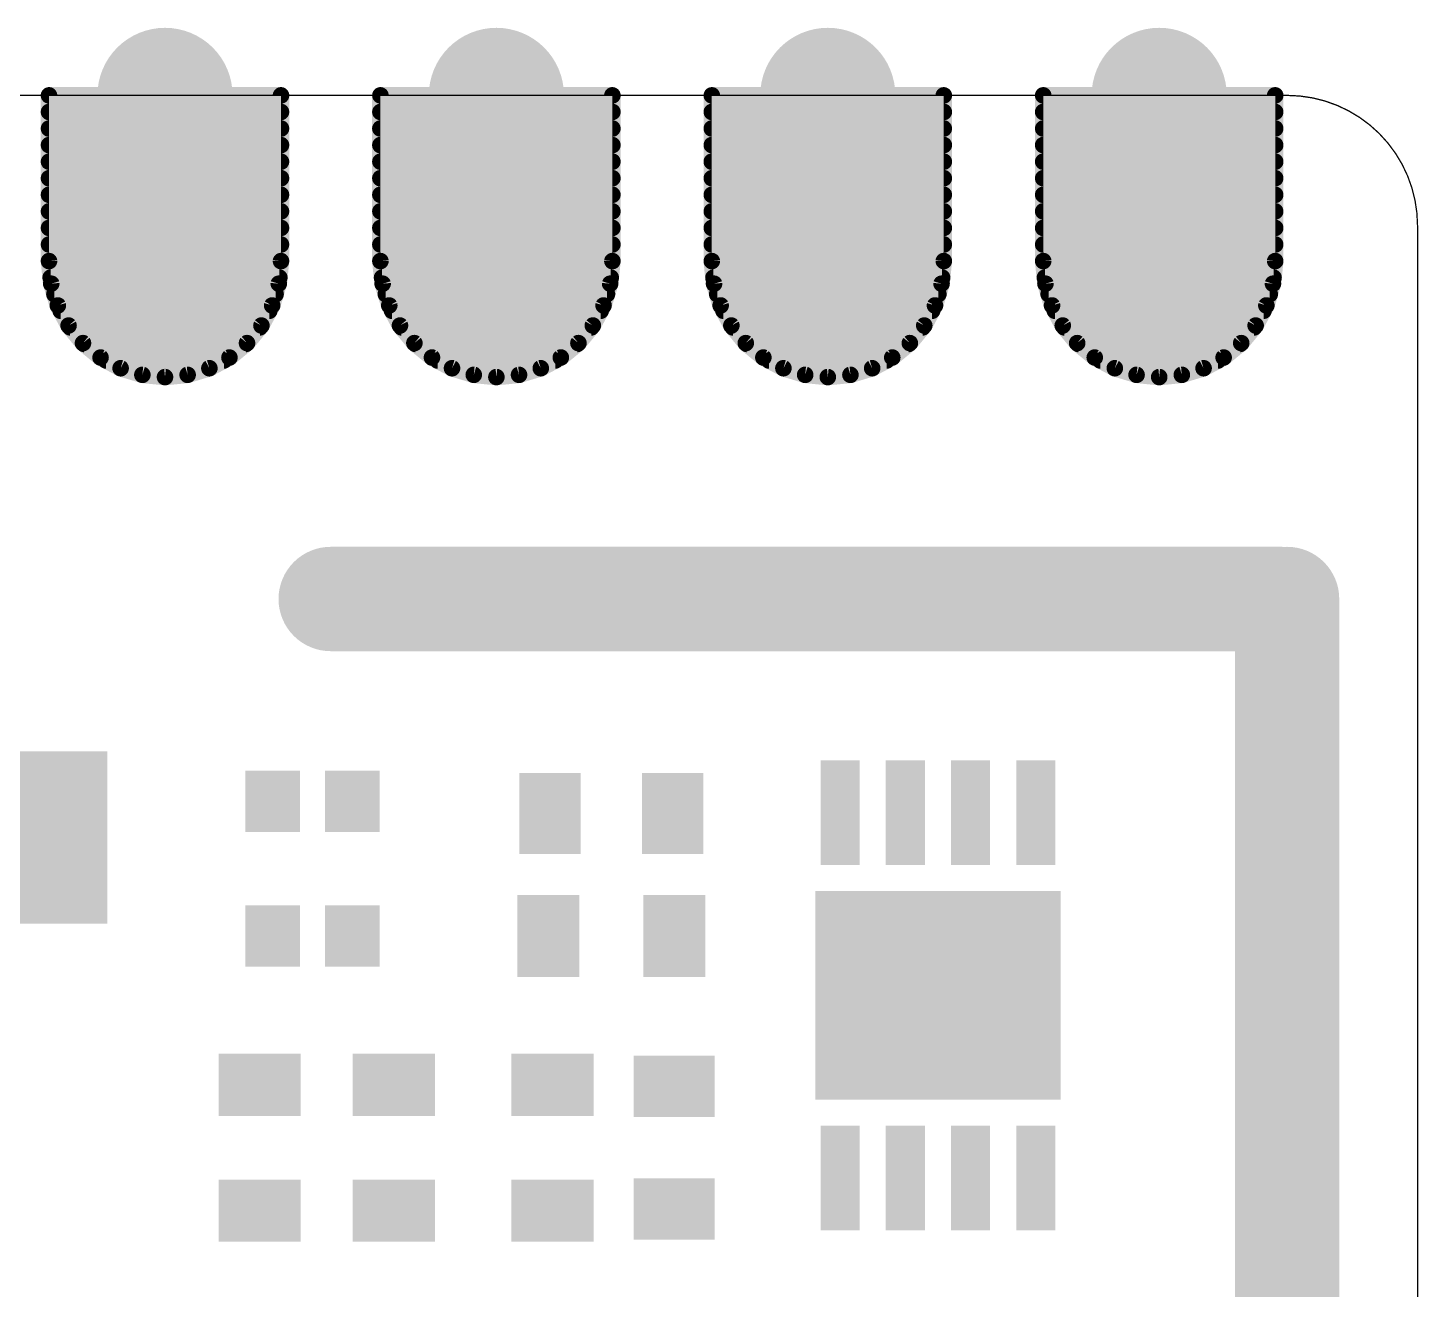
# Model space of a CAD drawing. Extents: x 0 to 35, y -0.5 to 23.4.
# Drawn here: x 24.35 to 35.01, y 13.71 to 23.38 of the extents above; entities that cross this region are included whole.
import ezdxf

# ---------------------------------------------------------------- set-up
doc = ezdxf.new("R2010")
doc.units = 0
for name, color, linetype in [('17', 110, 'CONTINUOUS'), ('20', 31, 'CONTINUOUS'), ('29', 253, 'CONTINUOUS')]:
    doc.layers.add(name, color=color, linetype=linetype)

# ---------------------------------------------------------------- blocks, each defined once
blk = doc.blocks.new('RECT')
blk.add_solid([(-0.5, -0.5), (0.5, -0.5), (-0.5, 0.5), (0.5, 0.5)])
blk = doc.blocks.new('ROUNDP')
at = {"const_width": 0.5}
blk.add_lwpolyline([(0, -0.25, 1), (0, 0.25, 1), (0, -0.25)], format="xyb", dxfattribs=at)

msp = doc.modelspace()

# ---------------------------------------------------------------- linework, layer by layer
at = {"layer": '20', "const_width": 0.01}
for points in [[(1, 22.86), (34, 22.86)], [(35, 21.86), (35, 1)]]:
    msp.add_lwpolyline(points, dxfattribs=at)
at = {"layer": '20'}
for points, const_width in [([(35, 21.86, 0.4142), (34, 22.86)], 0.01), ([(34, 22.8625, 1), (34, 22.8575)], 0.005), ([(34, 22.8575, 1), (34, 22.8625)], 0.005), ([(35.0025, 21.86, 1), (34.9975, 21.86)], 0.005), ([(34.9975, 21.86, 1), (35.0025, 21.86)], 0.005)]:
    msp.add_lwpolyline(points, format="xyb", dxfattribs=dict(at, const_width=const_width))
at = {"layer": '29'}
for points, const_width in [([(24.511, 22.86), (24.511, 21.59)], 0.127), ([(26.289, 22.86), (24.511, 22.86)], 0.127), ([(26.289, 21.59), (26.289, 22.86)], 0.127), ([(27.051, 22.86), (27.051, 21.59)], 0.127), ([(28.829, 22.86), (27.051, 22.86)], 0.127), ([(28.829, 21.59), (28.829, 22.86)], 0.127), ([(29.591, 22.86), (29.591, 21.59)], 0.127), ([(31.369, 22.86), (29.591, 22.86)], 0.127), ([(31.369, 21.59), (31.369, 22.86)], 0.127), ([(32.131, 22.86), (32.131, 21.59)], 0.127), ([(33.909, 22.86), (32.131, 22.86)], 0.127), ([(33.909, 21.59), (33.909, 22.86)], 0.127), ([(24.511, 22.733), (26.289, 22.733)], 0.127), ([(27.051, 22.733), (28.829, 22.733)], 0.127), ([(29.591, 22.733), (31.369, 22.733)], 0.127), ([(32.131, 22.733), (33.909, 22.733)], 0.127), ([(24.511, 22.606), (26.289, 22.606)], 0.127), ([(27.051, 22.606), (28.829, 22.606)], 0.127), ([(29.591, 22.606), (31.369, 22.606)], 0.127), ([(32.131, 22.606), (33.909, 22.606)], 0.127), ([(24.511, 22.479), (26.289, 22.479)], 0.127), ([(27.051, 22.479), (28.829, 22.479)], 0.127), ([(29.591, 22.479), (31.369, 22.479)], 0.127), ([(32.131, 22.479), (33.909, 22.479)], 0.127), ([(24.511, 22.352), (26.289, 22.352)], 0.127), ([(27.051, 22.352), (28.829, 22.352)], 0.127), ([(29.591, 22.352), (31.369, 22.352)], 0.127), ([(32.131, 22.352), (33.909, 22.352)], 0.127), ([(24.511, 22.225), (26.289, 22.225)], 0.127), ([(27.051, 22.225), (28.829, 22.225)], 0.127), ([(29.591, 22.225), (31.369, 22.225)], 0.127), ([(32.131, 22.225), (33.909, 22.225)], 0.127), ([(24.511, 22.098), (26.289, 22.098)], 0.127), ([(27.051, 22.098), (28.829, 22.098)], 0.127), ([(29.591, 22.098), (31.369, 22.098)], 0.127), ([(32.131, 22.098), (33.909, 22.098)], 0.127), ([(24.511, 21.971), (26.289, 21.971)], 0.127), ([(27.051, 21.971), (28.829, 21.971)], 0.127), ([(29.591, 21.971), (31.369, 21.971)], 0.127), ([(32.131, 21.971), (33.909, 21.971)], 0.127), ([(24.511, 21.844), (26.289, 21.844)], 0.127), ([(27.051, 21.844), (28.829, 21.844)], 0.127), ([(29.591, 21.844), (31.369, 21.844)], 0.127), ([(32.131, 21.844), (33.909, 21.844)], 0.127), ([(24.511, 21.717), (26.289, 21.717)], 0.127), ([(27.051, 21.717), (28.829, 21.717)], 0.127), ([(29.591, 21.717), (31.369, 21.717)], 0.127), ([(32.131, 21.717), (33.909, 21.717)], 0.127), ([(24.511, 21.59), (24.5281, 21.4166)], 0.127), ([(24.511, 21.59), (26.289, 21.59)], 0.127), ([(26.2719, 21.4166), (26.289, 21.59)], 0.127), ([(27.051, 21.59), (27.0681, 21.4166)], 0.127), ([(27.051, 21.59), (28.829, 21.59)], 0.127), ([(28.8119, 21.4166), (28.829, 21.59)], 0.127), ([(29.591, 21.59), (29.6081, 21.4166)], 0.127), ([(29.591, 21.59), (31.369, 21.59)], 0.127), ([(31.3519, 21.4166), (31.369, 21.59)], 0.127), ([(32.131, 21.59), (32.1481, 21.4166)], 0.127), ([(32.131, 21.59), (33.909, 21.59)], 0.127), ([(33.8919, 21.4166), (33.909, 21.59)], 0.127), ([(24.5235, 21.463), (26.2765, 21.463)], 0.127), ([(27.0635, 21.463), (28.8165, 21.463)], 0.127), ([(29.6035, 21.463), (31.3565, 21.463)], 0.127), ([(32.1435, 21.463), (33.8965, 21.463)], 0.127), ([(24.5281, 21.4166), (24.5787, 21.2498)], 0.127), ([(26.2213, 21.2498), (26.2719, 21.4166)], 0.127), ([(27.0681, 21.4166), (27.1187, 21.2498)], 0.127), ([(28.7613, 21.2498), (28.8119, 21.4166)], 0.127), ([(29.6081, 21.4166), (29.6587, 21.2498)], 0.127), ([(31.3013, 21.2498), (31.3519, 21.4166)], 0.127), ([(32.1481, 21.4166), (32.1987, 21.2498)], 0.127), ([(33.8413, 21.2498), (33.8919, 21.4166)], 0.127), ([(24.5525, 21.336), (26.2475, 21.336)], 0.127), ([(24.5787, 21.2498), (24.6608, 21.0961)], 0.127), ([(26.1392, 21.0961), (26.2213, 21.2498)], 0.127), ([(27.0925, 21.336), (28.7875, 21.336)], 0.127), ([(27.1187, 21.2498), (27.2008, 21.0961)], 0.127), ([(28.6792, 21.0961), (28.7613, 21.2498)], 0.127), ([(29.6325, 21.336), (31.3275, 21.336)], 0.127), ([(29.6587, 21.2498), (29.7408, 21.0961)], 0.127), ([(31.2192, 21.0961), (31.3013, 21.2498)], 0.127), ([(32.1725, 21.336), (33.8675, 21.336)], 0.127), ([(32.1987, 21.2498), (32.2808, 21.0961)], 0.127), ([(33.7592, 21.0961), (33.8413, 21.2498)], 0.127), ([(24.6005, 21.209), (26.1995, 21.209)], 0.127), ([(27.1405, 21.209), (28.7395, 21.209)], 0.127), ([(29.6805, 21.209), (31.2795, 21.209)], 0.127), ([(32.2205, 21.209), (33.8195, 21.209)], 0.127), ([(24.6608, 21.0961), (24.7714, 20.9614)], 0.127), ([(24.6724, 21.082), (26.1276, 21.082)], 0.127), ([(26.0286, 20.9614), (26.1392, 21.0961)], 0.127), ([(27.2008, 21.0961), (27.3114, 20.9614)], 0.127), ([(27.2124, 21.082), (28.6676, 21.082)], 0.127), ([(28.5686, 20.9614), (28.6792, 21.0961)], 0.127), ([(29.7408, 21.0961), (29.8514, 20.9614)], 0.127), ([(29.7524, 21.082), (31.2076, 21.082)], 0.127), ([(31.1086, 20.9614), (31.2192, 21.0961)], 0.127), ([(32.2808, 21.0961), (32.3914, 20.9614)], 0.127), ([(32.2924, 21.082), (33.7476, 21.082)], 0.127), ([(33.6486, 20.9614), (33.7592, 21.0961)], 0.127), ([(24.7714, 20.9614), (24.9061, 20.8508)], 0.127), ([(24.7792, 20.955), (26.0208, 20.955)], 0.127), ([(25.8939, 20.8508), (26.0286, 20.9614)], 0.127), ([(27.3114, 20.9614), (27.4461, 20.8508)], 0.127), ([(27.3192, 20.955), (28.5608, 20.955)], 0.127), ([(28.4339, 20.8508), (28.5686, 20.9614)], 0.127), ([(29.8514, 20.9614), (29.9861, 20.8508)], 0.127), ([(29.8592, 20.955), (31.1008, 20.955)], 0.127), ([(30.9739, 20.8508), (31.1086, 20.9614)], 0.127), ([(32.3914, 20.9614), (32.5261, 20.8508)], 0.127), ([(32.3992, 20.955), (33.6408, 20.955)], 0.127), ([(33.5139, 20.8508), (33.6486, 20.9614)], 0.127), ([(24.9061, 20.8508), (25.0598, 20.7687)], 0.127), ([(24.9488, 20.828), (25.8512, 20.828)], 0.127), ([(25.7402, 20.7687), (25.8939, 20.8508)], 0.127), ([(27.4461, 20.8508), (27.5998, 20.7687)], 0.127), ([(27.4888, 20.828), (28.3912, 20.828)], 0.127), ([(28.2802, 20.7687), (28.4339, 20.8508)], 0.127), ([(29.9861, 20.8508), (30.1398, 20.7687)], 0.127), ([(30.0288, 20.828), (30.9312, 20.828)], 0.127), ([(30.8202, 20.7687), (30.9739, 20.8508)], 0.127), ([(32.5261, 20.8508), (32.6798, 20.7687)], 0.127), ([(32.5688, 20.828), (33.4712, 20.828)], 0.127), ([(33.3602, 20.7687), (33.5139, 20.8508)], 0.127), ([(25.0598, 20.7687), (25.2266, 20.7181)], 0.127), ([(25.2266, 20.7181), (25.4, 20.701)], 0.127), ([(25.4, 20.701), (25.5734, 20.7181)], 0.127), ([(25.5734, 20.7181), (25.7402, 20.7687)], 0.127), ([(27.5998, 20.7687), (27.7666, 20.7181)], 0.127), ([(27.7666, 20.7181), (27.94, 20.701)], 0.127), ([(27.94, 20.701), (28.1134, 20.7181)], 0.127), ([(28.1134, 20.7181), (28.2802, 20.7687)], 0.127), ([(30.1398, 20.7687), (30.3066, 20.7181)], 0.127), ([(30.3066, 20.7181), (30.48, 20.701)], 0.127), ([(30.48, 20.701), (30.6534, 20.7181)], 0.127), ([(30.6534, 20.7181), (30.8202, 20.7687)], 0.127), ([(32.6798, 20.7687), (32.8466, 20.7181)], 0.127), ([(32.8466, 20.7181), (33.02, 20.701)], 0.127), ([(33.02, 20.701), (33.1934, 20.7181)], 0.127), ([(33.1934, 20.7181), (33.3602, 20.7687)], 0.127), ([(26.67, 19), (33.9598, 19)], 0.8), ([(34, 19), (34, 3.86)], 0.8)]:
    msp.add_lwpolyline(points, dxfattribs=dict(at, const_width=const_width))
for points, const_width in [([(24.5428, 22.86, 1), (24.4793, 22.86)], 0.0635), ([(24.511, 22.8917, 1), (24.511, 22.8283)], 0.0635), ([(26.3208, 22.86, 1), (26.2573, 22.86)], 0.0635), ([(26.289, 22.8283, 1), (26.289, 22.8917)], 0.0635), ([(27.051, 22.8917, 1), (27.051, 22.8283)], 0.0635), ([(27.0828, 22.86, 1), (27.0193, 22.86)], 0.0635), ([(28.8607, 22.86, 1), (28.7973, 22.86)], 0.0635), ([(28.829, 22.8283, 1), (28.829, 22.8917)], 0.0635), ([(29.6227, 22.86, 1), (29.5593, 22.86)], 0.0635), ([(29.591, 22.8917, 1), (29.591, 22.8283)], 0.0635), ([(31.4007, 22.86, 1), (31.3373, 22.86)], 0.0635), ([(31.369, 22.8283, 1), (31.369, 22.8917)], 0.0635), ([(32.1628, 22.86, 1), (32.0992, 22.86)], 0.0635), ([(32.131, 22.8917, 1), (32.131, 22.8283)], 0.0635), ([(33.9408, 22.86, 1), (33.8772, 22.86)], 0.0635), ([(33.909, 22.8283, 1), (33.909, 22.8917)], 0.0635), ([(24.511, 22.7647, 1), (24.511, 22.7013)], 0.0635), ([(26.289, 22.7013, 1), (26.289, 22.7647)], 0.0635), ([(27.051, 22.7647, 1), (27.051, 22.7013)], 0.0635), ([(28.829, 22.7013, 1), (28.829, 22.7647)], 0.0635), ([(29.591, 22.7647, 1), (29.591, 22.7013)], 0.0635), ([(31.369, 22.7013, 1), (31.369, 22.7647)], 0.0635), ([(32.131, 22.7647, 1), (32.131, 22.7013)], 0.0635), ([(33.909, 22.7013, 1), (33.909, 22.7647)], 0.0635), ([(24.511, 22.6378, 1), (24.511, 22.5743)], 0.0635), ([(26.289, 22.5743, 1), (26.289, 22.6378)], 0.0635), ([(27.051, 22.6378, 1), (27.051, 22.5743)], 0.0635), ([(28.829, 22.5743, 1), (28.829, 22.6378)], 0.0635), ([(29.591, 22.6378, 1), (29.591, 22.5743)], 0.0635), ([(31.369, 22.5743, 1), (31.369, 22.6378)], 0.0635), ([(32.131, 22.6378, 1), (32.131, 22.5743)], 0.0635), ([(33.909, 22.5743, 1), (33.909, 22.6378)], 0.0635), ([(24.511, 22.5108, 1), (24.511, 22.4473)], 0.0635), ([(26.289, 22.4473, 1), (26.289, 22.5108)], 0.0635), ([(27.051, 22.5108, 1), (27.051, 22.4473)], 0.0635), ([(28.829, 22.4473, 1), (28.829, 22.5108)], 0.0635), ([(29.591, 22.5108, 1), (29.591, 22.4473)], 0.0635), ([(31.369, 22.4473, 1), (31.369, 22.5108)], 0.0635), ([(32.131, 22.5108, 1), (32.131, 22.4473)], 0.0635), ([(33.909, 22.4473, 1), (33.909, 22.5108)], 0.0635), ([(24.511, 22.3837, 1), (24.511, 22.3203)], 0.0635), ([(26.289, 22.3203, 1), (26.289, 22.3837)], 0.0635), ([(27.051, 22.3837, 1), (27.051, 22.3203)], 0.0635), ([(28.829, 22.3203, 1), (28.829, 22.3837)], 0.0635), ([(29.591, 22.3837, 1), (29.591, 22.3203)], 0.0635), ([(31.369, 22.3203, 1), (31.369, 22.3837)], 0.0635), ([(32.131, 22.3837, 1), (32.131, 22.3203)], 0.0635), ([(33.909, 22.3203, 1), (33.909, 22.3837)], 0.0635), ([(24.511, 22.2568, 1), (24.511, 22.1933)], 0.0635), ([(26.289, 22.1933, 1), (26.289, 22.2568)], 0.0635), ([(27.051, 22.2568, 1), (27.051, 22.1933)], 0.0635), ([(28.829, 22.1933, 1), (28.829, 22.2568)], 0.0635), ([(29.591, 22.2568, 1), (29.591, 22.1933)], 0.0635), ([(31.369, 22.1933, 1), (31.369, 22.2568)], 0.0635), ([(32.131, 22.2568, 1), (32.131, 22.1933)], 0.0635), ([(33.909, 22.1933, 1), (33.909, 22.2568)], 0.0635), ([(24.511, 22.1298, 1), (24.511, 22.0663)], 0.0635), ([(26.289, 22.0663, 1), (26.289, 22.1298)], 0.0635), ([(27.051, 22.1298, 1), (27.051, 22.0663)], 0.0635), ([(28.829, 22.0663, 1), (28.829, 22.1298)], 0.0635), ([(29.591, 22.1298, 1), (29.591, 22.0663)], 0.0635), ([(31.369, 22.0663, 1), (31.369, 22.1298)], 0.0635), ([(32.131, 22.1298, 1), (32.131, 22.0663)], 0.0635), ([(33.909, 22.0663, 1), (33.909, 22.1298)], 0.0635), ([(24.511, 22.0027, 1), (24.511, 21.9393)], 0.0635), ([(26.289, 21.9393, 1), (26.289, 22.0027)], 0.0635), ([(27.051, 22.0027, 1), (27.051, 21.9393)], 0.0635), ([(28.829, 21.9393, 1), (28.829, 22.0027)], 0.0635), ([(29.591, 22.0027, 1), (29.591, 21.9393)], 0.0635), ([(31.369, 21.9393, 1), (31.369, 22.0027)], 0.0635), ([(32.131, 22.0027, 1), (32.131, 21.9393)], 0.0635), ([(33.909, 21.9393, 1), (33.909, 22.0027)], 0.0635), ([(24.511, 21.8758, 1), (24.511, 21.8123)], 0.0635), ([(26.289, 21.8123, 1), (26.289, 21.8758)], 0.0635), ([(27.051, 21.8758, 1), (27.051, 21.8123)], 0.0635), ([(28.829, 21.8123, 1), (28.829, 21.8758)], 0.0635), ([(29.591, 21.8758, 1), (29.591, 21.8123)], 0.0635), ([(31.369, 21.8123, 1), (31.369, 21.8758)], 0.0635), ([(32.131, 21.8758, 1), (32.131, 21.8123)], 0.0635), ([(33.909, 21.8123, 1), (33.909, 21.8758)], 0.0635), ([(24.511, 21.7488, 1), (24.511, 21.6853)], 0.0635), ([(26.289, 21.6853, 1), (26.289, 21.7488)], 0.0635), ([(27.051, 21.7488, 1), (27.051, 21.6853)], 0.0635), ([(28.829, 21.6853, 1), (28.829, 21.7488)], 0.0635), ([(29.591, 21.7488, 1), (29.591, 21.6853)], 0.0635), ([(31.369, 21.6853, 1), (31.369, 21.7488)], 0.0635), ([(32.131, 21.7488, 1), (32.131, 21.6853)], 0.0635), ([(33.909, 21.6853, 1), (33.909, 21.7488)], 0.0635), ([(24.5426, 21.5931, 1), (24.4794, 21.5869)], 0.0635), ([(24.511, 21.6217, 1), (24.511, 21.5583)], 0.0635), ([(26.3206, 21.5869, 1), (26.2574, 21.5931)], 0.0635), ([(26.289, 21.5583, 1), (26.289, 21.6217)], 0.0635), ([(27.0826, 21.5931, 1), (27.0194, 21.5869)], 0.0635), ([(27.051, 21.6217, 1), (27.051, 21.5583)], 0.0635), ([(28.8606, 21.5869, 1), (28.7974, 21.5931)], 0.0635), ([(28.829, 21.5583, 1), (28.829, 21.6217)], 0.0635), ([(29.6226, 21.5931, 1), (29.5594, 21.5869)], 0.0635), ([(29.591, 21.6217, 1), (29.591, 21.5583)], 0.0635), ([(31.4006, 21.5869, 1), (31.3374, 21.5931)], 0.0635), ([(31.369, 21.5583, 1), (31.369, 21.6217)], 0.0635), ([(32.1626, 21.5931, 1), (32.0994, 21.5869)], 0.0635), ([(32.131, 21.6217, 1), (32.131, 21.5583)], 0.0635), ([(33.9406, 21.5869, 1), (33.8774, 21.5931)], 0.0635), ([(33.909, 21.5583, 1), (33.909, 21.6217)], 0.0635), ([(24.4793, 21.59, 1), (24.5428, 21.59)], 0.0635), ([(24.5235, 21.4947, 1), (24.5235, 21.4313)], 0.0635), ([(26.2573, 21.59, 1), (26.3208, 21.59)], 0.0635), ([(26.2765, 21.4313, 1), (26.2765, 21.4947)], 0.0635), ([(27.0193, 21.59, 1), (27.0828, 21.59)], 0.0635), ([(27.0635, 21.4947, 1), (27.0635, 21.4313)], 0.0635), ([(28.7973, 21.59, 1), (28.8607, 21.59)], 0.0635), ([(28.8165, 21.4313, 1), (28.8165, 21.4947)], 0.0635), ([(29.5593, 21.59, 1), (29.6227, 21.59)], 0.0635), ([(29.6035, 21.4947, 1), (29.6035, 21.4313)], 0.0635), ([(31.3373, 21.59, 1), (31.4007, 21.59)], 0.0635), ([(31.3565, 21.4313, 1), (31.3565, 21.4947)], 0.0635), ([(32.0992, 21.59, 1), (32.1628, 21.59)], 0.0635), ([(32.1435, 21.4947, 1), (32.1435, 21.4313)], 0.0635), ([(33.8772, 21.59, 1), (33.9408, 21.59)], 0.0635), ([(33.8965, 21.4313, 1), (33.8965, 21.4947)], 0.0635), ([(24.5585, 21.4258, 1), (24.4977, 21.4073)], 0.0635), ([(24.4965, 21.4135, 1), (24.5597, 21.4197)], 0.0635), ([(26.2403, 21.4197, 1), (26.3035, 21.4135)], 0.0635), ([(26.3023, 21.4073, 1), (26.2415, 21.4258)], 0.0635), ([(27.0985, 21.4258, 1), (27.0377, 21.4073)], 0.0635), ([(27.0365, 21.4135, 1), (27.0997, 21.4197)], 0.0635), ([(28.7803, 21.4197, 1), (28.8435, 21.4135)], 0.0635), ([(28.8423, 21.4073, 1), (28.7815, 21.4258)], 0.0635), ([(29.6385, 21.4258, 1), (29.5777, 21.4073)], 0.0635), ([(29.5765, 21.4135, 1), (29.6397, 21.4197)], 0.0635), ([(31.3203, 21.4197, 1), (31.3835, 21.4135)], 0.0635), ([(31.3823, 21.4073, 1), (31.3215, 21.4258)], 0.0635), ([(32.1785, 21.4258, 1), (32.1177, 21.4073)], 0.0635), ([(32.1165, 21.4135, 1), (32.1797, 21.4197)], 0.0635), ([(33.8603, 21.4197, 1), (33.9235, 21.4135)], 0.0635), ([(33.9223, 21.4073, 1), (33.8615, 21.4258)], 0.0635), ([(24.5525, 21.3678, 1), (24.5525, 21.3043)], 0.0635), ([(24.6067, 21.2648, 1), (24.5507, 21.2348)], 0.0635), ([(26.2493, 21.2348, 1), (26.1933, 21.2648)], 0.0635), ([(26.2475, 21.3043, 1), (26.2475, 21.3678)], 0.0635), ([(27.0925, 21.3678, 1), (27.0925, 21.3043)], 0.0635), ([(27.1467, 21.2648, 1), (27.0907, 21.2348)], 0.0635), ([(28.7893, 21.2348, 1), (28.7333, 21.2648)], 0.0635), ([(28.7875, 21.3043, 1), (28.7875, 21.3678)], 0.0635), ([(29.6325, 21.3678, 1), (29.6325, 21.3043)], 0.0635), ([(29.6867, 21.2648, 1), (29.6307, 21.2348)], 0.0635), ([(31.3293, 21.2348, 1), (31.2733, 21.2648)], 0.0635), ([(31.3275, 21.3043, 1), (31.3275, 21.3678)], 0.0635), ([(32.1725, 21.3678, 1), (32.1725, 21.3043)], 0.0635), ([(32.2267, 21.2648, 1), (32.1707, 21.2348)], 0.0635), ([(33.8693, 21.2348, 1), (33.8133, 21.2648)], 0.0635), ([(33.8675, 21.3043, 1), (33.8675, 21.3678)], 0.0635), ([(24.5483, 21.2406, 1), (24.6091, 21.259)], 0.0635), ([(24.6005, 21.2407, 1), (24.6005, 21.1773)], 0.0635), ([(26.1909, 21.259, 1), (26.2517, 21.2406)], 0.0635), ([(26.1995, 21.1773, 1), (26.1995, 21.2407)], 0.0635), ([(27.0883, 21.2406, 1), (27.1491, 21.259)], 0.0635), ([(27.1405, 21.2407, 1), (27.1405, 21.1773)], 0.0635), ([(28.7309, 21.259, 1), (28.7917, 21.2406)], 0.0635), ([(28.7395, 21.1773, 1), (28.7395, 21.2407)], 0.0635), ([(29.6283, 21.2406, 1), (29.6891, 21.259)], 0.0635), ([(29.6805, 21.2407, 1), (29.6805, 21.1773)], 0.0635), ([(31.2709, 21.259, 1), (31.3317, 21.2406)], 0.0635), ([(31.2795, 21.1773, 1), (31.2795, 21.2407)], 0.0635), ([(32.1683, 21.2406, 1), (32.2291, 21.259)], 0.0635), ([(32.2205, 21.2407, 1), (32.2205, 21.1773)], 0.0635), ([(33.8109, 21.259, 1), (33.8717, 21.2406)], 0.0635), ([(33.8195, 21.1773, 1), (33.8195, 21.2407)], 0.0635), ([(24.6854, 21.1162, 1), (24.6363, 21.076)], 0.0635), ([(24.6328, 21.0811, 1), (24.6888, 21.1111)], 0.0635), ([(24.6724, 21.1137, 1), (24.6724, 21.0503)], 0.0635), ([(26.1112, 21.1111, 1), (26.1672, 21.0811)], 0.0635), ([(26.1637, 21.076, 1), (26.1146, 21.1162)], 0.0635), ([(26.1276, 21.0503, 1), (26.1276, 21.1137)], 0.0635), ([(27.2254, 21.1162, 1), (27.1763, 21.076)], 0.0635), ([(27.1728, 21.0811, 1), (27.2288, 21.1111)], 0.0635), ([(27.2124, 21.1137, 1), (27.2124, 21.0503)], 0.0635), ([(28.6512, 21.1111, 1), (28.7072, 21.0811)], 0.0635), ([(28.7037, 21.076, 1), (28.6546, 21.1162)], 0.0635), ([(28.6676, 21.0503, 1), (28.6676, 21.1137)], 0.0635), ([(29.7654, 21.1162, 1), (29.7163, 21.076)], 0.0635), ([(29.7128, 21.0811, 1), (29.7688, 21.1111)], 0.0635), ([(29.7524, 21.1137, 1), (29.7524, 21.0503)], 0.0635), ([(31.1912, 21.1111, 1), (31.2472, 21.0811)], 0.0635), ([(31.2437, 21.076, 1), (31.1946, 21.1162)], 0.0635), ([(31.2076, 21.0503, 1), (31.2076, 21.1137)], 0.0635), ([(32.3054, 21.1162, 1), (32.2563, 21.076)], 0.0635), ([(32.2528, 21.0811, 1), (32.3088, 21.1111)], 0.0635), ([(32.2924, 21.1137, 1), (32.2924, 21.0503)], 0.0635), ([(33.7312, 21.1111, 1), (33.7872, 21.0811)], 0.0635), ([(33.7837, 21.076, 1), (33.7346, 21.1162)], 0.0635), ([(33.7476, 21.0503, 1), (33.7476, 21.1137)], 0.0635), ([(24.7915, 20.9859, 1), (24.7512, 20.9368)], 0.0635), ([(24.7468, 20.9412, 1), (24.7959, 20.9815)], 0.0635), ([(24.7792, 20.9868, 1), (24.7792, 20.9233)], 0.0635), ([(26.0041, 20.9815, 1), (26.0532, 20.9412)], 0.0635), ([(26.0488, 20.9368, 1), (26.0085, 20.9859)], 0.0635), ([(26.0208, 20.9233, 1), (26.0208, 20.9868)], 0.0635), ([(27.3315, 20.9859, 1), (27.2912, 20.9368)], 0.0635), ([(27.2868, 20.9412, 1), (27.3359, 20.9815)], 0.0635), ([(27.3192, 20.9868, 1), (27.3192, 20.9233)], 0.0635), ([(28.5441, 20.9815, 1), (28.5932, 20.9412)], 0.0635), ([(28.5888, 20.9368, 1), (28.5485, 20.9859)], 0.0635), ([(28.5608, 20.9233, 1), (28.5608, 20.9868)], 0.0635), ([(29.8715, 20.9859, 1), (29.8312, 20.9368)], 0.0635), ([(29.8268, 20.9412, 1), (29.8759, 20.9815)], 0.0635), ([(29.8592, 20.9868, 1), (29.8592, 20.9233)], 0.0635), ([(31.0841, 20.9815, 1), (31.1332, 20.9412)], 0.0635), ([(31.1288, 20.9368, 1), (31.0885, 20.9859)], 0.0635), ([(31.1008, 20.9233, 1), (31.1008, 20.9868)], 0.0635), ([(32.4115, 20.9859, 1), (32.3712, 20.9368)], 0.0635), ([(32.3668, 20.9412, 1), (32.4159, 20.9815)], 0.0635), ([(32.3992, 20.9868, 1), (32.3992, 20.9233)], 0.0635), ([(33.6241, 20.9815, 1), (33.6732, 20.9412)], 0.0635), ([(33.6688, 20.9368, 1), (33.6285, 20.9859)], 0.0635), ([(33.6408, 20.9233, 1), (33.6408, 20.9868)], 0.0635), ([(24.9211, 20.8788, 1), (24.8911, 20.8228)], 0.0635), ([(24.886, 20.8263, 1), (24.9262, 20.8754)], 0.0635), ([(24.9488, 20.8597, 1), (24.9488, 20.7963)], 0.0635), ([(25.8512, 20.7963, 1), (25.8512, 20.8597)], 0.0635), ([(25.8738, 20.8754, 1), (25.914, 20.8263)], 0.0635), ([(25.9089, 20.8228, 1), (25.8789, 20.8788)], 0.0635), ([(27.4611, 20.8788, 1), (27.4311, 20.8228)], 0.0635), ([(27.426, 20.8263, 1), (27.4662, 20.8754)], 0.0635), ([(27.4888, 20.8597, 1), (27.4888, 20.7963)], 0.0635), ([(28.3912, 20.7963, 1), (28.3912, 20.8597)], 0.0635), ([(28.4138, 20.8754, 1), (28.454, 20.8263)], 0.0635), ([(28.4489, 20.8228, 1), (28.4189, 20.8788)], 0.0635), ([(30.0011, 20.8788, 1), (29.9711, 20.8228)], 0.0635), ([(29.966, 20.8263, 1), (30.0062, 20.8754)], 0.0635), ([(30.0288, 20.8597, 1), (30.0288, 20.7963)], 0.0635), ([(30.9312, 20.7963, 1), (30.9312, 20.8597)], 0.0635), ([(30.9538, 20.8754, 1), (30.994, 20.8263)], 0.0635), ([(30.9889, 20.8228, 1), (30.9589, 20.8788)], 0.0635), ([(32.5411, 20.8788, 1), (32.5111, 20.8228)], 0.0635), ([(32.506, 20.8263, 1), (32.5462, 20.8754)], 0.0635), ([(32.5688, 20.8597, 1), (32.5688, 20.7963)], 0.0635), ([(33.4712, 20.7963, 1), (33.4712, 20.8597)], 0.0635), ([(33.4938, 20.8754, 1), (33.534, 20.8263)], 0.0635), ([(33.5289, 20.8228, 1), (33.4989, 20.8788)], 0.0635), ([(25.069, 20.7991, 1), (25.0506, 20.7383)], 0.0635), ([(25.0448, 20.7407, 1), (25.0748, 20.7967)], 0.0635), ([(25.2297, 20.7497, 1), (25.2235, 20.6865)], 0.0635), ([(25.2173, 20.6877, 1), (25.2358, 20.7485)], 0.0635), ([(25.5642, 20.7485, 1), (25.5827, 20.6877)], 0.0635), ([(25.5765, 20.6865, 1), (25.5703, 20.7497)], 0.0635), ([(25.7252, 20.7967, 1), (25.7552, 20.7407)], 0.0635), ([(25.7494, 20.7383, 1), (25.731, 20.7991)], 0.0635), ([(27.609, 20.7991, 1), (27.5906, 20.7383)], 0.0635), ([(27.5848, 20.7407, 1), (27.6148, 20.7967)], 0.0635), ([(27.7697, 20.7497, 1), (27.7635, 20.6865)], 0.0635), ([(27.7573, 20.6877, 1), (27.7758, 20.7485)], 0.0635), ([(28.1042, 20.7485, 1), (28.1227, 20.6877)], 0.0635), ([(28.1165, 20.6865, 1), (28.1103, 20.7497)], 0.0635), ([(28.2652, 20.7967, 1), (28.2952, 20.7407)], 0.0635), ([(28.2894, 20.7383, 1), (28.271, 20.7991)], 0.0635), ([(30.149, 20.7991, 1), (30.1306, 20.7383)], 0.0635), ([(30.1248, 20.7407, 1), (30.1548, 20.7967)], 0.0635), ([(30.3097, 20.7497, 1), (30.3035, 20.6865)], 0.0635), ([(30.2973, 20.6877, 1), (30.3158, 20.7485)], 0.0635), ([(30.6442, 20.7485, 1), (30.6627, 20.6877)], 0.0635), ([(30.6565, 20.6865, 1), (30.6503, 20.7497)], 0.0635), ([(30.8052, 20.7967, 1), (30.8352, 20.7407)], 0.0635), ([(30.8294, 20.7383, 1), (30.811, 20.7991)], 0.0635), ([(32.689, 20.7991, 1), (32.6706, 20.7383)], 0.0635), ([(32.6648, 20.7407, 1), (32.6948, 20.7967)], 0.0635), ([(32.8497, 20.7497, 1), (32.8435, 20.6865)], 0.0635), ([(32.8373, 20.6877, 1), (32.8558, 20.7485)], 0.0635), ([(33.1842, 20.7485, 1), (33.2027, 20.6877)], 0.0635), ([(33.1965, 20.6865, 1), (33.1903, 20.7497)], 0.0635), ([(33.3452, 20.7967, 1), (33.3752, 20.7407)], 0.0635), ([(33.3694, 20.7383, 1), (33.351, 20.7991)], 0.0635), ([(25.3969, 20.7326, 1), (25.4031, 20.6694)], 0.0635), ([(25.3969, 20.6694, 1), (25.4031, 20.7326)], 0.0635), ([(27.9369, 20.7326, 1), (27.9431, 20.6694)], 0.0635), ([(27.9369, 20.6694, 1), (27.9431, 20.7326)], 0.0635), ([(30.4769, 20.7326, 1), (30.4831, 20.6694)], 0.0635), ([(30.4769, 20.6694, 1), (30.4831, 20.7326)], 0.0635), ([(33.0169, 20.7326, 1), (33.0231, 20.6694)], 0.0635), ([(33.0169, 20.6694, 1), (33.0231, 20.7326)], 0.0635), ([(26.67, 19.2, 1), (26.67, 18.8)], 0.4), ([(34.2, 19, 1), (33.8, 19)], 0.4), ([(33.9598, 18.8, 1), (33.9598, 19.2)], 0.4)]:
    msp.add_lwpolyline(points, format="xyb", dxfattribs=dict(at, const_width=const_width))

# ---------------------------------------------------------------- block references
at = {"layer": '17', "rotation": 90}
for p, xscale, yscale in [((25.4, 22.86), 1.016, 1.016), ((25.4, 22.86), 1.016, 1.016), ((27.94, 22.86), 1.016, 1.016), ((27.94, 22.86), 1.016, 1.016), ((30.48, 22.86), 1.016, 1.016), ((30.48, 22.86), 1.016, 1.016), ((33.02, 22.86), 1.016, 1.016), ((33.02, 22.86), 1.016, 1.016), ((25.4, 21.59), 1.778, 1.778), ((25.4, 21.59), 1.778, 1.778), ((27.94, 21.59), 1.778, 1.778), ((27.94, 21.59), 1.778, 1.778), ((30.48, 21.59), 1.778, 1.778), ((30.48, 21.59), 1.778, 1.778), ((33.02, 21.59), 1.778, 1.778), ((33.02, 21.59), 1.778, 1.778)]:
    msp.add_blockref('ROUNDP', p, dxfattribs=dict(at, xscale=xscale, yscale=yscale))
at = {"layer": '29'}
for name, p, xscale, yscale, rotation in [('ROUNDP', (25.4, 22.86), 1.036, 1.036, 90), ('ROUNDP', (27.94, 22.86), 1.036, 1.036, 90), ('ROUNDP', (30.48, 22.86), 1.036, 1.036, 90), ('ROUNDP', (33.02, 22.86), 1.036, 1.036, 90), ('ROUNDP', (25.4, 21.59), 1.798, 1.798, 90), ('ROUNDP', (27.94, 21.59), 1.798, 1.798, 90), ('ROUNDP', (30.48, 21.59), 1.798, 1.798, 90), ('ROUNDP', (33.02, 21.59), 1.798, 1.798, 90), ('RECT', (24.5225, 17.172), 0.87, 1.32, 180), ('RECT', (30.5742, 17.3622), 0.8, 0.3, 90), ('RECT', (31.0742, 17.3622), 0.8, 0.3, 90), ('RECT', (31.5742, 17.3622), 0.8, 0.3, 90), ('RECT', (32.0742, 17.3622), 0.8, 0.3, 90), ('RECT', (28.3509, 17.3553), 0.47, 0.62, 180), ('RECT', (29.2909, 17.3553), 0.47, 0.62, 180), ('RECT', (31.3242, 15.9622), 1.6, 1.88, 90), ('RECT', (26.2253, 16.4169), 0.42, 0.47, 180), ('RECT', (26.8353, 16.4169), 0.42, 0.47, 180), ('RECT', (26.126, 15.2772), 0.4772, 0.6296, 90), ('RECT', (27.1536, 15.2772), 0.4772, 0.6296, 270), ('RECT', (28.3695, 15.2772), 0.4772, 0.6296, 270), ('RECT', (29.3017, 15.2646), 0.47, 0.62, 90), ('RECT', (30.5742, 14.5622), 0.8, 0.3, 90), ('RECT', (30.5742, 14.5622), 0.8, 0.3, 90), ('RECT', (31.0742, 14.5622), 0.8, 0.3, 90), ('RECT', (31.5742, 14.5622), 0.8, 0.3, 90), ('RECT', (32.0742, 14.5622), 0.8, 0.3, 90), ('RECT', (26.126, 14.312), 0.4772, 0.6296, 90), ('RECT', (27.1536, 14.312), 0.4772, 0.6296, 270), ('RECT', (28.3695, 14.312), 0.4772, 0.6296, 270), ('RECT', (29.3017, 14.3246), 0.47, 0.62, 90)]:
    msp.add_blockref(name, p, dxfattribs=dict(at, xscale=xscale, yscale=yscale, rotation=rotation))
for p, xscale, yscale in [((26.2253, 17.4488), 0.42, 0.47), ((26.8353, 17.4488), 0.42, 0.47), ((28.3383, 16.4169), 0.4772, 0.6296), ((29.3035, 16.4169), 0.4772, 0.6296)]:
    msp.add_blockref('RECT', p, dxfattribs=dict(at, xscale=xscale, yscale=yscale))

doc.saveas('drawing.dxf')
